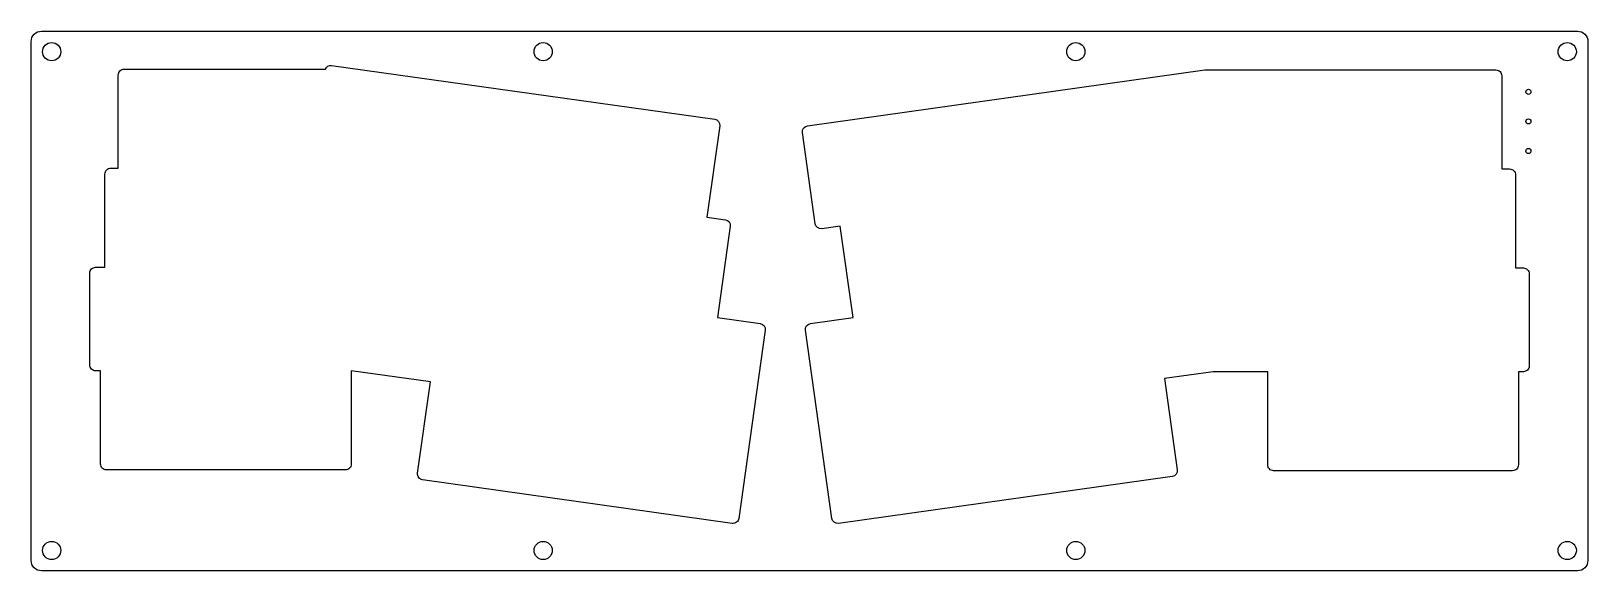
# Model space of a CAD drawing. Header units: millimetres. Extents: x -16 to 287, y -105 to 0.
import ezdxf

# ---------------------------------------------------------------- set-up
doc = ezdxf.new("R2010")
doc.units = ezdxf.units.MM
doc.layers.get('0').update_dxf_attribs({"linetype": 'CONTINUOUS'})

msp = doc.modelspace()

# ---------------------------------------------------------------- linework, layer by layer
for points in [[(10.9, 0), (29.23, 0), (284.51, 0, -0.414214), (286.51, -2), (286.51, -102.87, -0.414214), (284.51, -104.86), (-13.99, -104.86, -0.416244), (-16, -102.87), (-16, -2, -0.414214), (-14, 0)], [(60.07, -87.19, -0.41423), (59.11, -85.91), (61.6, -68.17), (46.22, -66.01), (46.22, -84.12, -0.414214), (45.08, -85.26), (-1.36, -85.26, -0.414214), (-2.5, -84.12), (-2.5, -66.02), (-3.46, -66.02, -0.414214), (-4.6, -64.88), (-4.6, -47.01, -0.414214), (-3.46, -45.87), (-1.65, -45.87), (-1.65, -27.77, -0.414214), (-0.51, -26.63), (0.93, -26.63), (0.93, -8.53, -0.414214), (2.06, -7.39), (41.18, -7.39, -0.355001), (42.4, -6.65), (116.83, -17.09, -0.414071), (117.8, -18.38), (115.32, -36.13), (118.9, -36.63, -0.414205), (119.86, -37.92), (117.37, -55.66), (125.68, -56.83, -0.414161), (126.64, -58.11), (121.51, -94.67, -0.414224), (120.22, -95.64)], [(273.97, -46.02, -0.414214), (275.11, -47.16), (275.11, -65.04, -0.414214), (273.97, -66.17), (273.01, -66.17), (273.01, -84.27, -0.414214), (271.87, -85.41), (225.42, -85.41, -0.414214), (224.29, -84.27), (224.29, -66.17), (213.69, -66.17), (204.22, -67.5), (206.71, -85.24, -0.414199), (205.75, -86.53), (140.89, -95.64, -0.414204), (139.6, -94.67), (134.46, -58.11, -0.414197), (135.43, -56.82), (143.73, -55.66), (141.23, -37.88), (137.65, -38.39, -0.414199), (136.36, -37.42), (133.87, -19.72, -0.414136), (134.84, -18.43), (212.09, -7.55, -0.034999), (212.25, -7.54), (268.64, -7.54, -0.414214), (269.78, -8.68), (269.78, -26.78), (271.3, -26.78, -0.414214), (272.44, -27.92), (272.44, -46.02)]]:
    msp.add_lwpolyline(points, format="xyb", close=True)
for centre, radius in [((-12, -4), 1.77), ((83.5, -4), 1.77), ((187, -4), 1.77), ((282.5, -4), 1.77), ((274.95, -11.79), 0.5), ((274.95, -17.54), 0.5), ((274.95, -23.29), 0.5), ((-12, -100.9), 1.77), ((83.5, -100.9), 1.77), ((187, -100.9), 1.77), ((282.5, -100.9), 1.77)]:
    msp.add_circle(centre, radius)

doc.saveas('drawing.dxf')
